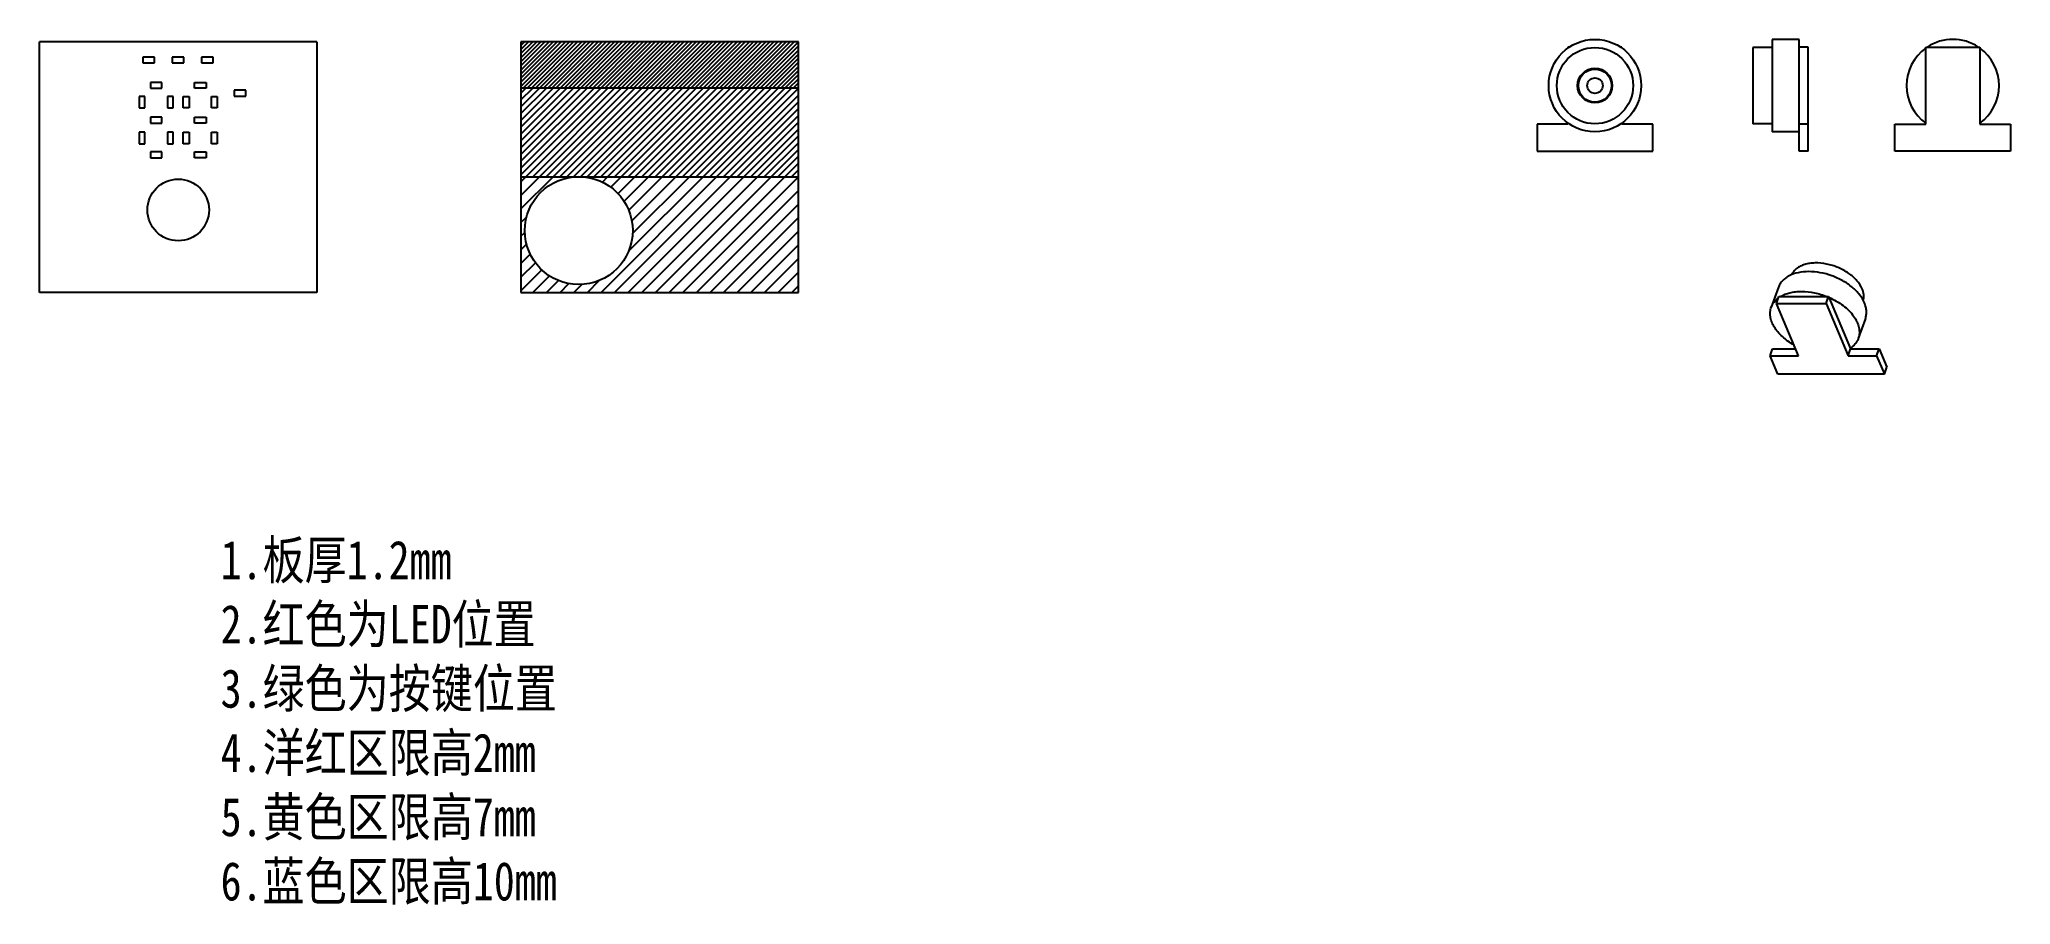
# Model space of a CAD drawing. Header units: inches. Extents: x 302 to 558, y -54 to 58.
import ezdxf

# ---------------------------------------------------------------- set-up
doc = ezdxf.new("R2010")
doc.units = ezdxf.units.IN
doc.header["$LTSCALE"] = 2.574606
doc.header["$MEASUREMENT"] = 0
doc.layers.get('0').update_dxf_attribs({"linetype": 'CONTINUOUS'})
doc.layers.add('0_COMPONENTS', color=7, linetype='CONTINUOUS')
doc.styles.get("Standard").update_dxf_attribs({"font": 'txt', "width": 0.8})

msp = doc.modelspace()

# ---------------------------------------------------------------- hatches: boundary and pattern name
at = {"true_color": 0x93278f}
h = msp.add_hatch(dxfattribs=at)
h.set_pattern_fill('ANSI31', color=217, scale=3)
h.paths.add_polyline_path([(400.71, 57.58), (364.71, 57.58), (364.71, 51.58), (400.71, 51.58)])
h = msp.add_hatch()
h.set_pattern_fill('ANSI31', color=2, scale=5)
h.paths.add_polyline_path([(400.71, 51.58), (364.71, 51.58), (364.71, 40.08), (371.73, 40.08, -0.034556), (372.7, 40.08), (400.71, 40.08)])
h = msp.add_hatch()
h.set_pattern_fill('ANSI31', color=5, scale=10)
h.paths.add_polyline_path([(400.71, 40.08), (372.7, 40.08, -0.394121), (379.21, 33.1, -1), (365.21, 33.1, -0.394121), (371.73, 40.08), (364.71, 40.08), (364.71, 25.08), (400.71, 25.08)])

# ---------------------------------------------------------------- linework, layer by layer
at = {"color": 7, "linetype": 'Continuous'}
for p, q in [((364.71, 57.58), (364.71, 25.08)), ((400.71, 57.58), (364.71, 57.58)), ((400.71, 25.08), (400.71, 57.58)), ((500.54, 56.91), (500.54, 56.78)), ((500.72, 56.91), (500.54, 56.91)), ((507.54, 56.91), (507.35, 56.91)), ((507.54, 56.78), (507.54, 56.91)), ((524.51, 56.86), (524.51, 46.96)), ((527.01, 56.86), (524.51, 56.86)), ((527.01, 57.91), (527.01, 45.91)), ((530.51, 57.91), (527.01, 57.91)), ((530.51, 43.41), (530.51, 57.91)), ((531.71, 56.91), (530.51, 56.91)), ((531.71, 43.41), (531.71, 56.91)), ((546.96, 46.91), (546.96, 56.91)), ((546.96, 56.91), (553.96, 56.91)), ((553.96, 56.91), (553.96, 46.91)), ((400.71, 51.58), (364.71, 51.58)), ((496.54, 46.91), (496.54, 43.41)), ((500.54, 46.91), (496.54, 46.91)), ((500.54, 47.03), (500.54, 46.91)), ((507.54, 46.91), (507.54, 47.03)), ((511.54, 46.91), (507.54, 46.91)), ((511.54, 43.41), (511.54, 46.91)), ((527.01, 46.96), (524.51, 46.96)), ((531.71, 46.91), (530.51, 46.91)), ((542.96, 43.41), (542.96, 46.91)), ((542.96, 46.91), (546.96, 46.91)), ((553.96, 46.91), (557.96, 46.91)), ((557.96, 46.91), (557.96, 43.41)), ((530.51, 45.91), (527.01, 45.91)), ((496.54, 43.41), (511.54, 43.41)), ((531.71, 43.41), (530.51, 43.41)), ((557.96, 43.41), (542.96, 43.41)), ((364.71, 40.08), (400.71, 40.08)), ((527.84, 25.74), (526.91, 23.17)), ((364.71, 25.08), (400.71, 25.08)), ((527.59, 23.65), (527.9, 24.53)), ((530.45, 16.86), (527.59, 23.65)), ((527.59, 23.65), (534.03, 23.65)), ((527.9, 24.53), (534.35, 24.53)), ((534.03, 23.65), (534.35, 24.53)), ((534.03, 23.65), (536.89, 16.86)), ((534.35, 24.53), (537.21, 17.74)), ((539.13, 21.68), (538.2, 19.11)), ((526.76, 16.86), (527.08, 17.74)), ((527.76, 14.49), (526.76, 16.86)), ((526.76, 16.86), (530.45, 16.86)), ((527.08, 17.74), (530.08, 17.74)), ((536.89, 16.86), (537.21, 17.74)), ((536.89, 16.86), (540.58, 16.86)), ((537.21, 17.74), (540.9, 17.74)), ((540.58, 16.86), (540.9, 17.74)), ((540.58, 16.86), (541.58, 14.49)), ((540.9, 17.74), (541.9, 15.37)), ((541.58, 14.49), (541.9, 15.37)), ((541.58, 14.49), (527.76, 14.49))]:
    msp.add_line(p, q, dxfattribs=at)
for centre, radius in [((504.04, 51.91), 6), ((504.04, 51.91), 4.95), ((504.04, 51.91), 2.25), ((504.04, 51.91), 2.15), ((504.04, 51.91), 1), ((372.21, 33.1), 7)]:
    msp.add_circle(centre, radius, dxfattribs=at)
for start, end in [(125.6853, 234.3147), (56.4427, 123.5573), (305.6853, 54.3147)]:
    msp.add_arc((550.46, 51.91), 6, start, end, dxfattribs=at)
for points, knots in [([(538.7, 25.54), (538.54, 25.93), (538.17, 26.48), (537.53, 27.12), (536.75, 27.73), (535.61, 28.35), (534.12, 28.81), (532.85, 28.94), (531.9, 28.86), (531.26, 28.72), (530.68, 28.5), (530.2, 28.2), (529.81, 27.83), (529.62, 27.53), (529.55, 27.38)], [0, 0, 0, 0, 0.115386, 0.179542, 0.24723, 0.389538, 0.534276, 0.672606, 0.737093, 0.797509, 0.853585, 0.905481, 0.953878, 1, 1, 1, 1]), ([(531.77, 27.78), (531.31, 27.78), (530.43, 27.7), (529.42, 27.37), (528.76, 26.96), (528.35, 26.6), (528.04, 26.2), (527.89, 25.9), (527.84, 25.74)], [0, 0, 0, 0, 0.293582, 0.555576, 0.674966, 0.787581, 0.895145, 1, 1, 1, 1]), ([(539.13, 21.68), (539.18, 21.83), (539.26, 22.16), (539.28, 22.67), (539.2, 23.19), (538.95, 23.93), (538.38, 24.84), (537.41, 25.81), (536.18, 26.64), (534.77, 27.28), (533.29, 27.68), (532.27, 27.78), (531.77, 27.78)], [0, 0, 0, 0, 0.045593, 0.09236, 0.141318, 0.193215, 0.307083, 0.434668, 0.573046, 0.717297, 0.861567, 1, 1, 1, 1]), ([(529.85, 18.27), (529.32, 18.57), (528.57, 19.09), (527.76, 19.93), (527.29, 20.58), (526.96, 21.25), (526.78, 21.91), (526.75, 22.57), (526.84, 22.98), (526.91, 23.17)], [0, 0, 0, 0, 0.298904, 0.43739, 0.566608, 0.686184, 0.796797, 0.900359, 1, 1, 1, 1]), ([(526.91, 23.17), (527, 23.41), (527.25, 23.86), (527.63, 24.22), (527.84, 24.37)], [0, 0, 0, 0, 0.486271, 1, 1, 1, 1]), ([(528.07, 24.53), (528.46, 24.77), (529.12, 25.02), (530.07, 25.19), (530.58, 25.21), (530.84, 25.21)], [0, 0, 0, 0, 0.467074, 0.726005, 1, 1, 1, 1]), ([(530.84, 25.21), (531.4, 25.21), (532.54, 25.09), (533.64, 24.75), (534.18, 24.53)], [0, 0, 0, 0, 0.489815, 1, 1, 1, 1]), ([(534.39, 24.45), (535.04, 24.16), (535.96, 23.64), (536.99, 22.75), (537.6, 22.03), (538.05, 21.29), (538.31, 20.54), (538.37, 19.8), (538.28, 19.32), (538.2, 19.11)], [0, 0, 0, 0, 0.29951, 0.439778, 0.57064, 0.691033, 0.801192, 0.902985, 1, 1, 1, 1]), ([(538.85, 24.02), (538.88, 24.14), (538.92, 24.39), (538.92, 24.91), (538.81, 25.3), (538.7, 25.54)], [0, 0, 0, 0, 0.236233, 0.479395, 1, 1, 1, 1]), ([(538.2, 19.11), (538.16, 18.98), (538.04, 18.74), (537.73, 18.28), (537.41, 17.99), (537.17, 17.83)], [0, 0, 0, 0, 0.240545, 0.485216, 1, 1, 1, 1])]:
    msp.add_open_spline(points, degree=3, knots=knots, dxfattribs=at)
at = {"layer": '0_COMPONENTS', "color": 7, "linetype": 'Continuous'}
for p, q in [((338.25, 57.58), (302.25, 57.58)), ((302.25, 25.08), (302.25, 57.58)), ((338.25, 57.58), (338.25, 25.08)), ((338.25, 25.08), (302.25, 25.08))]:
    msp.add_line(p, q, dxfattribs=at)
at = {"layer": '0_COMPONENTS', "color": 1, "linetype": 'Continuous'}
for p, q in [((317.17, 55.62), (315.67, 55.62)), ((315.67, 55.62), (315.67, 54.87)), ((315.67, 54.87), (317.17, 54.87)), ((317.17, 54.87), (317.17, 55.62)), ((320.97, 55.62), (319.47, 55.62)), ((319.47, 55.62), (319.47, 54.87)), ((319.47, 54.87), (320.97, 54.87)), ((320.97, 54.87), (320.97, 55.62)), ((324.77, 55.62), (323.27, 55.62)), ((323.27, 55.62), (323.27, 54.87)), ((323.27, 54.87), (324.77, 54.87)), ((324.77, 54.87), (324.77, 55.62)), ((318.14, 52.32), (316.64, 52.32)), ((316.64, 52.32), (316.64, 51.57)), ((316.64, 51.57), (318.14, 51.57)), ((318.14, 51.57), (318.14, 52.32)), ((322.36, 52.32), (323.86, 52.32)), ((322.36, 51.57), (322.36, 52.32)), ((323.86, 51.57), (322.36, 51.57)), ((323.86, 52.32), (323.86, 51.57)), ((329.01, 51.32), (327.5, 51.32)), ((327.5, 51.32), (327.5, 50.55)), ((329.01, 50.55), (329.01, 51.32)), ((315.94, 50.51), (315.19, 50.51)), ((315.19, 50.51), (315.19, 49.01)), ((315.19, 49.01), (315.94, 49.01)), ((315.94, 49.01), (315.94, 50.51)), ((319.59, 50.51), (318.84, 50.51)), ((318.84, 50.51), (318.84, 49.01)), ((318.84, 49.01), (319.59, 49.01)), ((319.59, 49.01), (319.59, 50.51)), ((320.91, 50.51), (321.66, 50.51)), ((320.91, 49.01), (320.91, 50.51)), ((321.66, 49.01), (320.91, 49.01)), ((321.66, 50.51), (321.66, 49.01)), ((324.56, 50.51), (325.31, 50.51)), ((324.56, 49.01), (324.56, 50.51)), ((325.31, 49.01), (324.56, 49.01)), ((325.31, 50.51), (325.31, 49.01)), ((327.5, 50.55), (329.01, 50.55)), ((318.14, 47.81), (316.64, 47.81)), ((316.64, 47.81), (316.64, 47.06)), ((316.64, 47.06), (318.14, 47.06)), ((318.14, 47.06), (318.14, 47.81)), ((322.36, 47.81), (323.86, 47.81)), ((322.36, 47.06), (322.36, 47.81)), ((323.86, 47.06), (322.36, 47.06)), ((323.86, 47.81), (323.86, 47.06)), ((315.94, 45.86), (315.19, 45.86)), ((315.19, 45.86), (315.19, 44.36)), ((315.19, 44.36), (315.94, 44.36)), ((315.94, 44.36), (315.94, 45.86)), ((319.59, 45.86), (318.84, 45.86)), ((318.84, 45.86), (318.84, 44.36)), ((318.84, 44.36), (319.59, 44.36)), ((319.59, 44.36), (319.59, 45.86)), ((320.91, 45.86), (321.66, 45.86)), ((320.91, 44.36), (320.91, 45.86)), ((321.66, 44.36), (320.91, 44.36)), ((321.66, 45.86), (321.66, 44.36)), ((324.56, 45.86), (325.31, 45.86)), ((324.56, 44.36), (324.56, 45.86)), ((325.31, 44.36), (324.56, 44.36)), ((325.31, 45.86), (325.31, 44.36)), ((318.14, 43.3), (316.64, 43.3)), ((316.64, 43.3), (316.64, 42.55)), ((316.64, 42.55), (318.14, 42.55)), ((318.14, 42.55), (318.14, 43.3)), ((322.36, 43.3), (323.86, 43.3)), ((322.36, 42.55), (322.36, 43.3)), ((323.86, 42.55), (322.36, 42.55)), ((323.86, 43.3), (323.86, 42.55))]:
    msp.add_line(p, q, dxfattribs=at)
at = {"layer": '0_COMPONENTS', "color": 3, "linetype": 'Continuous'}
msp.add_circle((320.25, 35.78), 4, dxfattribs=at)

# ---------------------------------------------------------------- texts
at = {"insert": (325.75, -7.13), "char_height": 5, "attachment_point": 1}
msp.add_mtext_dynamic_manual_height_columns('1.{\\fSimSun|b0|i0|c134|p2;板厚}1.2mm\\P2.{\\fSimSun|b0|i0|c134|p2;红色为}LED{\\fSimSun|b0|i0|c134|p2;位置}\\P3.{\\fSimSun|b0|i0|c134|p2;绿色为按键位置\\P4.洋红区限高2mm\\P5.黄色区限高7mm\\P6.蓝色区限高10mm}', width=82.2411, gutter_width=1, heights=[0], dxfattribs=at)

doc.saveas('drawing.dxf')
